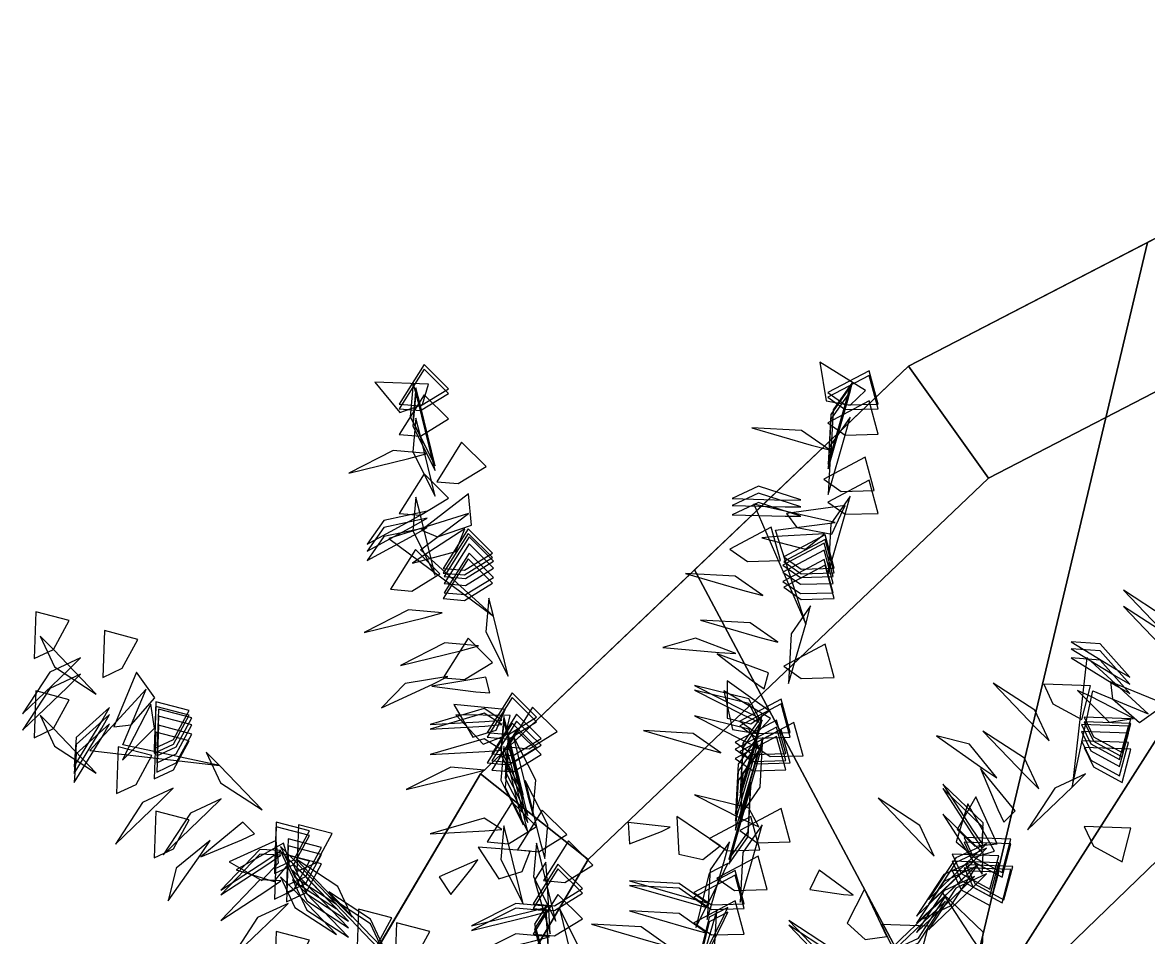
# Model space of a CAD drawing. Header units: millimetres. Extents: x 116.8 to 135.8, y -35.1 to -13.1.
# Drawn here: x 118.747 to 121.226, y -15.154 to -13.14 of the extents above; entities that cross this region are included whole.
import ezdxf

# ---------------------------------------------------------------- set-up
doc = ezdxf.new("R2010")
doc.units = ezdxf.units.MM
for name, color, linetype in [('FOGLIE', 62, 'CONTINUOUS'), ('PARETE_INTERNA', 7, 'CONTINUOUS'), ('PRATO', 83, 'CONTINUOUS'), ('RIVESTIMENTO', 33, 'CONTINUOUS')]:
    doc.layers.add(name, color=color, linetype=linetype)

msp = doc.modelspace()

# ---------------------------------------------------------------- linework, layer by layer
at = {"layer": 'FOGLIE'}
for points in [[(119.623837, -13.983722, 3.189234), (119.685483, -13.945906, 3.155979), (119.631453, -13.892421, 3.049866), (119.576828, -13.979766, 3.16339)], [(119.623837, -13.993963, 2.835995), (119.685483, -13.956147, 2.802741), (119.631453, -13.902662, 2.696627), (119.576828, -13.990007, 2.810151)], [(120.56946, -13.982067, 3.615469), (120.603168, -13.949797, 3.550982), (120.50292, -13.887338, 3.495401), (120.516991, -13.972324, 3.622209)], [(120.558831, -13.981475, 3.189234), (120.631126, -13.979548, 3.155979), (120.611077, -13.906214, 3.049866), (120.520098, -13.954545, 3.16339)], [(119.628217, -13.980291, 3.615469), (119.641275, -13.935491, 3.550982), (119.523228, -13.931524, 3.495401), (119.577906, -13.998089, 3.622209)], [(120.558831, -13.991716, 2.835995), (120.631126, -13.98979, 2.802741), (120.611077, -13.916455, 2.696627), (120.520098, -13.964786, 2.810151)], [(120.564366, -13.971058, 3.600412), (120.575043, -13.931214, 3.600412), (120.532279, -13.992228, 3.535223), (120.526325, -14.101584, 3.592842)], [(119.618302, -13.973305, 3.600412), (119.607625, -13.93346, 3.600412), (119.601099, -14.007682, 3.535223), (119.65062, -14.105364, 3.592842)], [(119.623837, -13.983722, 3.189234), (119.613161, -13.943877, 3.189234), (119.606634, -14.018099, 3.124045), (119.656155, -14.115781, 3.181664)], [(119.623837, -13.993963, 2.835995), (119.613161, -13.954119, 2.835995), (119.606634, -14.02834, 2.770807), (119.656155, -14.126022, 2.828425)], [(120.558831, -13.981475, 3.189234), (120.569507, -13.941631, 3.189234), (120.526744, -14.002646, 3.124045), (120.52079, -14.112001, 3.181664)], [(120.558831, -13.991716, 2.835995), (120.569507, -13.951872, 2.835995), (120.526744, -14.012887, 2.770807), (120.52079, -14.122242, 2.828425)], [(119.623837, -14.05029, 2.170472), (119.685483, -14.012473, 2.137218), (119.631453, -13.958989, 2.031104), (119.576828, -14.046334, 2.144629)], [(120.558831, -14.048043, 2.170472), (120.631126, -14.046116, 2.137218), (120.611077, -13.972782, 2.031104), (120.520098, -14.021113, 2.144629)], [(119.623837, -14.05029, 2.170472), (119.613161, -14.010445, 2.170472), (119.606634, -14.084667, 2.105284), (119.656155, -14.182349, 2.162903)], [(120.483895, -14.069853, 3.669904), (120.52374, -14.080529, 3.669904), (120.462725, -14.037766, 3.604716), (120.353369, -14.031811, 3.662335)], [(120.558831, -14.048043, 2.170472), (120.569507, -14.008199, 2.170472), (120.526744, -14.069213, 2.105284), (120.52079, -14.178569, 2.162903)], [(119.598009, -14.099099, 3.669904), (119.637853, -14.088423, 3.669904), (119.563631, -14.081896, 3.604716), (119.465949, -14.131417, 3.662335)], [(119.70635, -14.154523, 1.638587), (119.767995, -14.116707, 1.605332), (119.713965, -14.063222, 1.499219), (119.659341, -14.150567, 1.612743)], [(120.550009, -14.172022, 1.638587), (120.622304, -14.170095, 1.605332), (120.602255, -14.096761, 1.499219), (120.511276, -14.145091, 1.612743)], [(119.623837, -14.22439, 2.646577), (119.685483, -14.186574, 2.613323), (119.631453, -14.133089, 2.507209), (119.576828, -14.220434, 2.620733)], [(120.558831, -14.222143, 2.646577), (120.631126, -14.220216, 2.613323), (120.611077, -14.146882, 2.507209), (120.520098, -14.195213, 2.620733)], [(119.660827, -14.271989, 1.802949), (119.735728, -14.24644, 1.794393), (119.729185, -14.177373, 1.683817), (119.626084, -14.25685, 1.764776)], [(120.426751, -14.190822, 3.439602), (120.460963, -14.190652, 3.416558), (120.367621, -14.160354, 3.40351), (120.309919, -14.187831, 3.509479)], [(120.426751, -14.206184, 3.808199), (120.460963, -14.206013, 3.785155), (120.367621, -14.175715, 3.772107), (120.309919, -14.203193, 3.878076)], [(119.623837, -14.22439, 2.646577), (119.613161, -14.184545, 2.646577), (119.606634, -14.258767, 2.581389), (119.656155, -14.356449, 2.639008)], [(120.426751, -14.226666, 3.291139), (120.460963, -14.226496, 3.268095), (120.367621, -14.196198, 3.255047), (120.309919, -14.223676, 3.361017)], [(120.471821, -14.463823, 1.681351), (120.405187, -14.257337, 1.832384), (120.536569, -14.240378, 1.750938), (120.357382, -14.200275, 1.763289)], [(120.451853, -14.250989, 1.802949), (120.529493, -14.266313, 1.794393), (120.55836, -14.203228, 1.683817), (120.429334, -14.220507, 1.764776)], [(120.558831, -14.222143, 2.646577), (120.569507, -14.182299, 2.646577), (120.526744, -14.243313, 2.581389), (120.52079, -14.352669, 2.639008)], [(119.609005, -14.232433, 3.439602), (119.638549, -14.21518, 3.416558), (119.542563, -14.235612, 3.40351), (119.50633, -14.288259, 3.509479)], [(119.609005, -14.247795, 3.808199), (119.638549, -14.230541, 3.785155), (119.542563, -14.250974, 3.772107), (119.50633, -14.303621, 3.878076)], [(119.784538, -14.446325, 1.681351), (119.623588, -14.300819, 1.832384), (119.728888, -14.220441, 1.750938), (119.553656, -14.275304, 1.763289)], [(119.609005, -14.268278, 3.291139), (119.638549, -14.251024, 3.268095), (119.542563, -14.271456, 3.255047), (119.50633, -14.324104, 3.361017)], [(119.631372, -14.312098, 2.249863), (119.605946, -14.329915, 2.277021), (119.701574, -14.304296, 2.277032), (119.721249, -14.253922, 2.165724)], [(119.720707, -14.345246, 3.052922), (119.782353, -14.30743, 3.019667), (119.728323, -14.253945, 2.913553), (119.673698, -14.34129, 3.027078)], [(120.343537, -14.32604, 1.965447), (120.415832, -14.324114, 1.932193), (120.395783, -14.250779, 1.826079), (120.304804, -14.29911, 1.939604)], [(119.720707, -14.355487, 2.699683), (119.782353, -14.317671, 2.666429), (119.728323, -14.264186, 2.560315), (119.673698, -14.351531, 2.673839)], [(119.722783, -14.363234, 3.520228), (119.784429, -14.325418, 3.486974), (119.730399, -14.271933, 3.38086), (119.675774, -14.359278, 3.494385)], [(120.406289, -14.270997, 2.249863), (120.375361, -14.273714, 2.277021), (120.470986, -14.299341, 2.277032), (120.513213, -14.265554, 2.165724)], [(120.461961, -14.342999, 3.052922), (120.534256, -14.341072, 3.019667), (120.514207, -14.267738, 2.913553), (120.423228, -14.316069, 3.027078)], [(120.461961, -14.35324, 2.699683), (120.534256, -14.351314, 2.666429), (120.514207, -14.277979, 2.560315), (120.423228, -14.32631, 2.673839)], [(119.604549, -14.391143, 1.965447), (119.666195, -14.353327, 1.932193), (119.612165, -14.299842, 1.826079), (119.55754, -14.387187, 1.939604)], [(119.722783, -14.378596, 3.888825), (119.784429, -14.34078, 3.855571), (119.730399, -14.287295, 3.749457), (119.675774, -14.37464, 3.862982)], [(120.459885, -14.360987, 3.520228), (120.53218, -14.359061, 3.486974), (120.512131, -14.285726, 3.38086), (120.421152, -14.334057, 3.494385)], [(120.459885, -14.376349, 3.888825), (120.53218, -14.374422, 3.855571), (120.512131, -14.301088, 3.749457), (120.421152, -14.349419, 3.862982)], [(119.720707, -14.411814, 2.03416), (119.782353, -14.373997, 2.000906), (119.728323, -14.320513, 1.894792), (119.673698, -14.407858, 2.008317)], [(119.722783, -14.399078, 3.371765), (119.784429, -14.361262, 3.338511), (119.730399, -14.307777, 3.232397), (119.675774, -14.395122, 3.345922)], [(120.459885, -14.396832, 3.371765), (120.53218, -14.394905, 3.338511), (120.512131, -14.32157, 3.232397), (120.421152, -14.369901, 3.345922)], [(120.337596, -14.390455, 2.183835), (120.37744, -14.401131, 2.183835), (120.316426, -14.358368, 2.118647), (120.20707, -14.352413, 2.176266)], [(120.461961, -14.409567, 2.03416), (120.534256, -14.40764, 2.000906), (120.514207, -14.334306, 1.894792), (120.423228, -14.382637, 2.008317)], [(121.265718, -14.487468, 3.669904), (121.294887, -14.516636, 3.669904), (121.263428, -14.449095, 3.604716), (121.1717, -14.38926, 3.662335)], [(119.784538, -14.446325, 1.681351), (119.773861, -14.40648, 1.681351), (119.767334, -14.480702, 1.616163), (119.816856, -14.578384, 1.673782)], [(120.471821, -14.463823, 1.681351), (120.482497, -14.423979, 1.681351), (120.439734, -14.484994, 1.616163), (120.433779, -14.594349, 1.673782)], [(121.265718, -14.523312, 3.521442), (121.294887, -14.55248, 3.521442), (121.263428, -14.484939, 3.456253), (121.1717, -14.425104, 3.513872)], [(118.815232, -14.519732, 2.170472), (118.849711, -14.456159, 2.137218), (118.776177, -14.436855, 2.031104), (118.772543, -14.539811, 2.144629)], [(119.631611, -14.449898, 2.183835), (119.671455, -14.439222, 2.183835), (119.597234, -14.432695, 2.118647), (119.499552, -14.482216, 2.176266)], [(118.96697, -14.561198, 1.638587), (119.001449, -14.497626, 1.605332), (118.927915, -14.478322, 1.499219), (118.924281, -14.581277, 1.612743)], [(120.370419, -14.493352, 3.210185), (120.410263, -14.504028, 3.210185), (120.349249, -14.461265, 3.144997), (120.239893, -14.455311, 3.202616)], [(118.815232, -14.519732, 2.170472), (118.786064, -14.490564, 2.170472), (118.817522, -14.558105, 2.105284), (118.90925, -14.61794, 2.162903)], [(119.720707, -14.585914, 2.510265), (119.782353, -14.548098, 2.477011), (119.728323, -14.494613, 2.370897), (119.673698, -14.581958, 2.484421)], [(120.281368, -14.526667, 2.150912), (120.31809, -14.528949, 2.13226), (120.228712, -14.494734, 2.106925), (120.157224, -14.515625, 2.205754)], [(121.155745, -14.563658, 3.439602), (121.185459, -14.580617, 3.416558), (121.119772, -14.507707, 3.40351), (121.056061, -14.502652, 3.509479)], [(119.711485, -14.522598, 3.210185), (119.75133, -14.511922, 3.210185), (119.677108, -14.505395, 3.144997), (119.579426, -14.554916, 3.202616)], [(120.461961, -14.583667, 2.510265), (120.534256, -14.58174, 2.477011), (120.514207, -14.508406, 2.370897), (120.423228, -14.556737, 2.484421)], [(121.155745, -14.57902, 3.808199), (121.185459, -14.595979, 3.785155), (121.119772, -14.523069, 3.772107), (121.056061, -14.518014, 3.878076)], [(118.845432, -14.56737, 3.669904), (118.8746, -14.538202, 3.669904), (118.807059, -14.56966, 3.604716), (118.747224, -14.661388, 3.662335)], [(120.354745, -14.58846, 3.025544), (120.380171, -14.606278, 3.052702), (120.389499, -14.571422, 2.960512), (120.277055, -14.529212, 2.930699)], [(121.155745, -14.599502, 3.291139), (121.185459, -14.616461, 3.268095), (121.119772, -14.543551, 3.255047), (121.056061, -14.538496, 3.361017)], [(121.058276, -14.822619, 1.681351), (121.103813, -14.61048, 1.832384), (121.226072, -14.661483, 1.750938), (121.090944, -14.53716, 1.763289)], [(118.845432, -14.603214, 3.521442), (118.8746, -14.574046, 3.521442), (118.807059, -14.605505, 3.456253), (118.747224, -14.697232, 3.513872)], [(118.986279, -14.685688, 1.802949), (119.038371, -14.626111, 1.794393), (118.998171, -14.569569, 1.683817), (118.948621, -14.689949, 1.764776)], [(119.651023, -14.595975, 2.150912), (119.683965, -14.579591, 2.13226), (119.589454, -14.594649, 2.106925), (119.537989, -14.648485, 2.205754)], [(119.745465, -14.612802, 3.025544), (119.776394, -14.615519, 3.052702), (119.767044, -14.580669, 2.960512), (119.64856, -14.600336, 2.930699)], [(120.334256, -14.65356, 3.14854), (120.368155, -14.669603, 3.165716), (120.346766, -14.628434, 3.078259), (120.226748, -14.599077, 3.085174)], [(120.351225, -14.68368, 2.025198), (120.391262, -14.654504, 1.962893), (120.29871, -14.588564, 1.898658), (120.298942, -14.671287, 2.027722)], [(120.978718, -14.691968, 2.183835), (121.007886, -14.721136, 2.183835), (120.976428, -14.653595, 2.118647), (120.8847, -14.59376, 2.176266)], [(121.016071, -14.639154, 1.965447), (121.079643, -14.673633, 1.932193), (121.098947, -14.600099, 1.826079), (120.995992, -14.596465, 1.939604)], [(121.1474, -14.628315, 1.802949), (121.206977, -14.680407, 1.794393), (121.263519, -14.640207, 1.683817), (121.143139, -14.590657, 1.764776)], [(118.815232, -14.693832, 2.646577), (118.849711, -14.63026, 2.613323), (118.776177, -14.610956, 2.507209), (118.772543, -14.713911, 2.620733)], [(119.180583, -14.774812, 1.681351), (118.968444, -14.729275, 1.832384), (119.019447, -14.607016, 1.750938), (118.895124, -14.742145, 1.763289)], [(119.817577, -14.70677, 2.91661), (119.879223, -14.668954, 2.883355), (119.825193, -14.615469, 2.777241), (119.770568, -14.702814, 2.890766)], [(119.817577, -14.717011, 2.563371), (119.879223, -14.679195, 2.530116), (119.825193, -14.62571, 2.424003), (119.770568, -14.713055, 2.537527)], [(120.334256, -14.663801, 2.795301), (120.368155, -14.679844, 2.812477), (120.346766, -14.638675, 2.72502), (120.226748, -14.609319, 2.731935)], [(120.363224, -14.704895, 2.301023), (120.39432, -14.671466, 2.235818), (120.291235, -14.610549, 2.183832), (120.310806, -14.696236, 2.309433)], [(121.097938, -14.622861, 2.249863), (121.069794, -14.60975, 2.277021), (121.139794, -14.679756, 2.277032), (121.193257, -14.671609, 2.165724)], [(118.921622, -14.677343, 3.439602), (118.938581, -14.647629, 3.416558), (118.865671, -14.713317, 3.40351), (118.860616, -14.777027, 3.509479)], [(118.980825, -14.735151, 2.249863), (118.967714, -14.763295, 2.277021), (119.03772, -14.693294, 2.277032), (119.029573, -14.639831, 2.165724)], [(119.079886, -14.717818, 3.052922), (119.114364, -14.654246, 3.019667), (119.040831, -14.634942, 2.913553), (119.037197, -14.737897, 3.027078)], [(119.079886, -14.728059, 2.699683), (119.114364, -14.664487, 2.666429), (119.040831, -14.645183, 2.560315), (119.037197, -14.748138, 2.673839)], [(119.085557, -14.733731, 3.520228), (119.120036, -14.670158, 3.486974), (119.046502, -14.650854, 3.38086), (119.042868, -14.753809, 3.494385)], [(119.765391, -14.678052, 3.14854), (119.802771, -14.674996, 3.165716), (119.763663, -14.650037, 3.078259), (119.645046, -14.684622, 3.085174)], [(119.790026, -14.697024, 2.025198), (119.810111, -14.651738, 1.962893), (119.69699, -14.640909, 1.898658), (119.738552, -14.712433, 2.027722)], [(119.862725, -14.738126, 1.724116), (119.924371, -14.70031, 1.690862), (119.870341, -14.646825, 1.584748), (119.815716, -14.73417, 1.698272)], [(120.365091, -14.704523, 2.91661), (120.437386, -14.702596, 2.883355), (120.417337, -14.629262, 2.777241), (120.326358, -14.677593, 2.890766)], [(120.365091, -14.714764, 2.563371), (120.437386, -14.712838, 2.530116), (120.417337, -14.639503, 2.424003), (120.326358, -14.687834, 2.537527)], [(118.815232, -14.693832, 2.646577), (118.786064, -14.664664, 2.646577), (118.817522, -14.732206, 2.581389), (118.90925, -14.79204, 2.639008)], [(118.921622, -14.692705, 3.808199), (118.938581, -14.662991, 3.785155), (118.865671, -14.728679, 3.772107), (118.860616, -14.792389, 3.878076)], [(119.085557, -14.749092, 3.888825), (119.120036, -14.68552, 3.855571), (119.046502, -14.666216, 3.749457), (119.042868, -14.769171, 3.862982)], [(119.765391, -14.688293, 2.795301), (119.802771, -14.685237, 2.812477), (119.763663, -14.660278, 2.72502), (119.645046, -14.694864, 2.731935)], [(119.811026, -14.709397, 2.301023), (119.821242, -14.664899, 2.235818), (119.701509, -14.663686, 2.183832), (119.761301, -14.728107, 2.309433)], [(119.827264, -14.753163, 3.440045), (119.88891, -14.715347, 3.40679), (119.83488, -14.661862, 3.300676), (119.780255, -14.749207, 3.414201)], [(119.817577, -14.70677, 2.91661), (119.806901, -14.666925, 2.91661), (119.800374, -14.741147, 2.851421), (119.849895, -14.838829, 2.90904)], [(120.334256, -14.720128, 2.129779), (120.368155, -14.736171, 2.146954), (120.346766, -14.695002, 2.059498), (120.226748, -14.665645, 2.066413)], [(120.355404, -14.750917, 3.440045), (120.427699, -14.74899, 3.40679), (120.40765, -14.675656, 3.300676), (120.316671, -14.723986, 3.414201)], [(120.365091, -14.704523, 2.91661), (120.375767, -14.664679, 2.91661), (120.333004, -14.725693, 2.851421), (120.327049, -14.835049, 2.90904)], [(120.365091, -14.714764, 2.563371), (120.375767, -14.67492, 2.563371), (120.333004, -14.735935, 2.498182), (120.327049, -14.84529, 2.555801)], [(121.105029, -14.711681, 3.052922), (121.168601, -14.746159, 3.019667), (121.187906, -14.672625, 2.913553), (121.08495, -14.668992, 3.027078)], [(118.921622, -14.713187, 3.291139), (118.938581, -14.683473, 3.268095), (118.865671, -14.749161, 3.255047), (118.860616, -14.812871, 3.361017)], [(119.079886, -14.784386, 2.03416), (119.114365, -14.720813, 2.000906), (119.040831, -14.701509, 1.894792), (119.037197, -14.804465, 2.008317)], [(119.085557, -14.769575, 3.371765), (119.120036, -14.706002, 3.338511), (119.046502, -14.686698, 3.232397), (119.042868, -14.789653, 3.345922)], [(119.817577, -14.773337, 1.897848), (119.879223, -14.735521, 1.864594), (119.825193, -14.682037, 1.75848), (119.770568, -14.769382, 1.872005)], [(119.827264, -14.768525, 3.808642), (119.88891, -14.730709, 3.775387), (119.83488, -14.677224, 3.669274), (119.780255, -14.764569, 3.782798)], [(119.827264, -14.789007, 3.291582), (119.88891, -14.751191, 3.258328), (119.83488, -14.697707, 3.152214), (119.780255, -14.785052, 3.265738)], [(119.817577, -14.717011, 2.563371), (119.806901, -14.677166, 2.563371), (119.800374, -14.751388, 2.498182), (119.849895, -14.84907, 2.555801)], [(120.244877, -14.736485, 1.961994), (120.284722, -14.747161, 1.961994), (120.223707, -14.704398, 1.896805), (120.114351, -14.698443, 1.954424)], [(120.355404, -14.766279, 3.808642), (120.427699, -14.764352, 3.775387), (120.40765, -14.691017, 3.669274), (120.316671, -14.739348, 3.782798)], [(120.365091, -14.771091, 1.897848), (120.437386, -14.769164, 1.864594), (120.417337, -14.69583, 1.75848), (120.326358, -14.74416, 1.872005)], [(120.393633, -14.755625, 1.724116), (120.465928, -14.753698, 1.690862), (120.445879, -14.680364, 1.584748), (120.3549, -14.728694, 1.698272)], [(120.955695, -14.797491, 3.210185), (120.984863, -14.826659, 3.210185), (120.953405, -14.759118, 3.144997), (120.861677, -14.699283, 3.202616)], [(121.099358, -14.727593, 3.520228), (121.16293, -14.762072, 3.486974), (121.182234, -14.688538, 3.38086), (121.079279, -14.684904, 3.494385)], [(121.099358, -14.742955, 3.888825), (121.16293, -14.777433, 3.855571), (121.182234, -14.7039, 3.749457), (121.079279, -14.700266, 3.862982)], [(121.105029, -14.721922, 2.699683), (121.168602, -14.756401, 2.666429), (121.187906, -14.682867, 2.560315), (121.08495, -14.679233, 2.673839)], [(119.765391, -14.74462, 2.129779), (119.802771, -14.741563, 2.146954), (119.763663, -14.716605, 2.059498), (119.645046, -14.75119, 2.066413)], [(119.827264, -14.753163, 3.440045), (119.816588, -14.713319, 3.440045), (119.810061, -14.787541, 3.374856), (119.859582, -14.885223, 3.432475)], [(119.860064, -14.842036, 4.610725), (119.87074, -14.881881, 4.610725), (119.877267, -14.807659, 4.545537), (119.827746, -14.709977, 4.603155)], [(120.355404, -14.786761, 3.291582), (120.427699, -14.784834, 3.258328), (120.40765, -14.7115, 3.152214), (120.316671, -14.759831, 3.265738)], [(120.355404, -14.750917, 3.440045), (120.36608, -14.711072, 3.440045), (120.323317, -14.772087, 3.374856), (120.317362, -14.881443, 3.432475)], [(120.355404, -14.766279, 3.808642), (120.36608, -14.726434, 3.808642), (120.323317, -14.787449, 3.743453), (120.317362, -14.896805, 3.801072)], [(120.339373, -14.844283, 4.610725), (120.328696, -14.884127, 4.610725), (120.37146, -14.823113, 4.545537), (120.377414, -14.713757, 4.603155)], [(120.861918, -14.781817, 2.150912), (120.892579, -14.802154, 2.13226), (120.832282, -14.727834, 2.106925), (120.759926, -14.710182, 2.205754)], [(121.099358, -14.763437, 3.371765), (121.16293, -14.797916, 3.338511), (121.182234, -14.724382, 3.232397), (121.079279, -14.720748, 3.345922)], [(118.997118, -14.817018, 1.965447), (119.031597, -14.753445, 1.932193), (118.958063, -14.734141, 1.826079), (118.954429, -14.837096, 1.939604)], [(119.180583, -14.774812, 1.681351), (119.151415, -14.745644, 1.681351), (119.182874, -14.813185, 1.616163), (119.274601, -14.87302, 1.673782)], [(119.817577, -14.773337, 1.897848), (119.806901, -14.733493, 1.897848), (119.800374, -14.807715, 1.83266), (119.849895, -14.905397, 1.890279)], [(119.827264, -14.768525, 3.808642), (119.816588, -14.728681, 3.808642), (119.810061, -14.802903, 3.743453), (119.859582, -14.900585, 3.801072)], [(119.827264, -14.789007, 3.291582), (119.816588, -14.749163, 3.291582), (119.810061, -14.823385, 3.226394), (119.859582, -14.921067, 3.284012)], [(120.355404, -14.786761, 3.291582), (120.36608, -14.746917, 3.291582), (120.323317, -14.807931, 3.226394), (120.317362, -14.917287, 3.284012)], [(120.365091, -14.771091, 1.897848), (120.375767, -14.731246, 1.897848), (120.333004, -14.792261, 1.83266), (120.327049, -14.901617, 1.890279)], [(121.105029, -14.778248, 2.03416), (121.168601, -14.812727, 2.000906), (121.187906, -14.739193, 1.894792), (121.08495, -14.735559, 2.008317)], [(119.724329, -14.795928, 1.961994), (119.764174, -14.785252, 1.961994), (119.689952, -14.778725, 1.896805), (119.59227, -14.828246, 1.954424)], [(120.894567, -14.87202, 3.025544), (120.907678, -14.900164, 3.052702), (120.933184, -14.874641, 2.960512), (120.856909, -14.781865, 2.930699)], [(121.058276, -14.822619, 1.681351), (121.087445, -14.793451, 1.681351), (121.019903, -14.82491, 1.616163), (120.960069, -14.916637, 1.673782)], [(119.049932, -14.85437, 2.183835), (119.0791, -14.825202, 2.183835), (119.011559, -14.85666, 2.118647), (118.951724, -14.948388, 2.176266)], [(119.886357, -14.940164, 4.314046), (119.897033, -14.980009, 4.314046), (119.90356, -14.905787, 4.248857), (119.854039, -14.808105, 4.306476)], [(120.313079, -14.942411, 4.314046), (120.302403, -14.982255, 4.314046), (120.345166, -14.921241, 4.248857), (120.351121, -14.811885, 4.306476)], [(120.313079, -14.952652, 4.457389), (120.302403, -14.992497, 4.457389), (120.345166, -14.931482, 4.392201), (120.351121, -14.822126, 4.44982)], [(120.839152, -14.916781, 3.14854), (120.860489, -14.947625, 3.165716), (120.86255, -14.901277, 3.078259), (120.773289, -14.815844, 3.085174)], [(119.155455, -14.877393, 3.210185), (119.184623, -14.848225, 3.210185), (119.117082, -14.879684, 3.144997), (119.057247, -14.971411, 3.202616)], [(120.334255, -14.894228, 2.605883), (120.368155, -14.910271, 2.623059), (120.346766, -14.869102, 2.535602), (120.226748, -14.839745, 2.542517)], [(120.725407, -14.94528, 1.961994), (120.754575, -14.974448, 1.961994), (120.723116, -14.906906, 1.896805), (120.631389, -14.847072, 1.954424)], [(120.839152, -14.927023, 2.795301), (120.860489, -14.957866, 2.812477), (120.86255, -14.911519, 2.72502), (120.773289, -14.826086, 2.731935)], [(120.843909, -14.952723, 2.025198), (120.89317, -14.947474, 1.962893), (120.845988, -14.844093, 1.898658), (120.804827, -14.915849, 2.027722)], [(119.817577, -14.947438, 2.373953), (119.879223, -14.909622, 2.340699), (119.825193, -14.856137, 2.234585), (119.770568, -14.943482, 2.348109)], [(119.884002, -14.964913, 1.951303), (119.945648, -14.927097, 1.918048), (119.891618, -14.873612, 1.811935), (119.836993, -14.960957, 1.925459)], [(120.365091, -14.945191, 2.373953), (120.437386, -14.943264, 2.340699), (120.417337, -14.86993, 2.234585), (120.326358, -14.918261, 2.348109)], [(120.843693, -14.977096, 2.301023), (120.887338, -14.963693, 2.235818), (120.828521, -14.859395, 2.183832), (120.802627, -14.943387, 2.309433)], [(119.079886, -14.958486, 2.510265), (119.114364, -14.894914, 2.477011), (119.040831, -14.875609, 2.370897), (119.037197, -14.978565, 2.484421)], [(119.229984, -14.938522, 3.025544), (119.258128, -14.925411, 3.052702), (119.232605, -14.899904, 2.960512), (119.139829, -14.976179, 2.930699)], [(119.34454, -14.982472, 2.91661), (119.379018, -14.9189, 2.883355), (119.305484, -14.899595, 2.777241), (119.301851, -15.002551, 2.890766)], [(119.765391, -14.91872, 2.605883), (119.802771, -14.915664, 2.623059), (119.763663, -14.890705, 2.535602), (119.645046, -14.92529, 2.542517)], [(120.244847, -14.982217, 4.709379), (120.283099, -14.952126, 4.646392), (120.188253, -14.887129, 4.584589), (120.192465, -14.970576, 4.713118)], [(120.298666, -14.962667, 1.951303), (120.370961, -14.96074, 1.918048), (120.350912, -14.887405, 1.811935), (120.259933, -14.935736, 1.925459)], [(120.839152, -14.983349, 2.129779), (120.860489, -15.014193, 2.146954), (120.86255, -14.967845, 2.059498), (120.773289, -14.882412, 2.066413)], [(119.34454, -14.992713, 2.563371), (119.379018, -14.929141, 2.530116), (119.305484, -14.909837, 2.424003), (119.301851, -15.012792, 2.537527)], [(119.394197, -14.988425, 1.724116), (119.428676, -14.924853, 1.690862), (119.355142, -14.905549, 1.584748), (119.351508, -15.008504, 1.698272)], [(119.817577, -14.947438, 2.373953), (119.806901, -14.907593, 2.373953), (119.800374, -14.981815, 2.308765), (119.849895, -15.079497, 2.366383)], [(120.154057, -14.920372, 1.745009), (120.173203, -14.911174, 1.709648), (120.081044, -14.900478, 1.744193), (120.084039, -14.947626, 1.85857)], [(120.365091, -14.945191, 2.373953), (120.375767, -14.905347, 2.373953), (120.333004, -14.966361, 2.308765), (120.327049, -15.075717, 2.366383)], [(121.105029, -14.952349, 2.510265), (121.168601, -14.986827, 2.477011), (121.187906, -14.913293, 2.370897), (121.08495, -14.90966, 2.484421)], [(119.139781, -14.971171, 2.150912), (119.160118, -14.94051, 2.13226), (119.085798, -15.000806, 2.106925), (119.068146, -15.073162, 2.205754)], [(119.310687, -14.98918, 2.025198), (119.305438, -14.939919, 1.962893), (119.202057, -14.987101, 1.898658), (119.273813, -15.028261, 2.027722)], [(119.33506, -14.989395, 2.301023), (119.321657, -14.945751, 2.235818), (119.217359, -15.004567, 2.183832), (119.301351, -15.030461, 2.309433)], [(119.371005, -15.019179, 3.440045), (119.405484, -14.955606, 3.40679), (119.33195, -14.936302, 3.300676), (119.328316, -15.039257, 3.414201)], [(119.889538, -14.985572, 4.690909), (119.878861, -14.945727, 4.690909), (119.872335, -15.019949, 4.62572), (119.921856, -15.117631, 4.683339)], [(119.941605, -15.03251, 1.708079), (120.003251, -14.994694, 1.674825), (119.949221, -14.941209, 1.568711), (119.894596, -15.028554, 1.682236)], [(120.29313, -14.983325, 4.690909), (120.303807, -14.943481, 4.690909), (120.261043, -15.004495, 4.62572), (120.255089, -15.113851, 4.683339)], [(120.840375, -14.976335, 2.91661), (120.869543, -14.947166, 2.91661), (120.802002, -14.978625, 2.851421), (120.742167, -15.070353, 2.90904)], [(120.840375, -14.976335, 2.91661), (120.903948, -15.010813, 2.883355), (120.923252, -14.937279, 2.777241), (120.820296, -14.933646, 2.890766)], [(120.840375, -14.986576, 2.563371), (120.903948, -15.021054, 2.530116), (120.923252, -14.947521, 2.424003), (120.820296, -14.943887, 2.537527)], [(119.284987, -14.983695, 3.14854), (119.31583, -14.962358, 3.165716), (119.269482, -14.960297, 3.078259), (119.184049, -15.049558, 3.085174)], [(119.284987, -14.993936, 2.795301), (119.31583, -14.972599, 2.812477), (119.269482, -14.970538, 2.72502), (119.184049, -15.059799, 2.731935)], [(119.34454, -15.04904, 1.897848), (119.379018, -14.985467, 1.864594), (119.305484, -14.966163, 1.75848), (119.301851, -15.069118, 1.872005)], [(119.34454, -14.982472, 2.91661), (119.315371, -14.953304, 2.91661), (119.34683, -15.020845, 2.851421), (119.438558, -15.08068, 2.90904)], [(119.34454, -14.992713, 2.563371), (119.315371, -14.963545, 2.563371), (119.34683, -15.031087, 2.498182), (119.438558, -15.090921, 2.555801)], [(119.371005, -15.034541, 3.808642), (119.405484, -14.970968, 3.775387), (119.33195, -14.951664, 3.669274), (119.328316, -15.054619, 3.782798)], [(119.371005, -15.055023, 3.291582), (119.405484, -14.99145, 3.258328), (119.33195, -14.972146, 3.152214), (119.328316, -15.075102, 3.265738)], [(119.84717, -15.008754, 4.709379), (119.865251, -14.963568, 4.646392), (119.750613, -14.954702, 4.584589), (119.795985, -15.024863, 4.713118)], [(120.840375, -14.986576, 2.563371), (120.869543, -14.957408, 2.563371), (120.802002, -14.988866, 2.498182), (120.742167, -15.080594, 2.555801)], [(120.81391, -15.013041, 3.440045), (120.877482, -15.04752, 3.40679), (120.896786, -14.973986, 3.300676), (120.793831, -14.970352, 3.414201)], [(119.371005, -15.019179, 3.440045), (119.341837, -14.990011, 3.440045), (119.373295, -15.057552, 3.374856), (119.465023, -15.117387, 3.432475)], [(119.443847, -15.079745, 4.610725), (119.473015, -15.108914, 4.610725), (119.441556, -15.041372, 4.545537), (119.349829, -14.981537, 4.603155)], [(119.73762, -15.00059, 1.745009), (119.749603, -14.983051, 1.709648), (119.664443, -15.019867, 1.744193), (119.69061, -15.059201, 1.85857)], [(119.918599, -15.083788, 3.226653), (119.980245, -15.045972, 3.193399), (119.926214, -14.992487, 3.087285), (119.87159, -15.079832, 3.200809)], [(119.902461, -15.025621, 4.034133), (119.899405, -14.988241, 4.016958), (119.874446, -15.027349, 4.104414), (119.909032, -15.145966, 4.097499)], [(120.284298, -15.02447, 4.034133), (120.300341, -14.990571, 4.016958), (120.259172, -15.01196, 4.104414), (120.229815, -15.131978, 4.097499)], [(120.314753, -15.050009, 1.708079), (120.387048, -15.048082, 1.674825), (120.366999, -14.974747, 1.568711), (120.27602, -15.023078, 1.682236)], [(120.81391, -15.013041, 3.440045), (120.843078, -14.983873, 3.440045), (120.775536, -15.015332, 3.374856), (120.715702, -15.107059, 3.432475)], [(120.81391, -15.028403, 3.808642), (120.843078, -14.999235, 3.808642), (120.775536, -15.030693, 3.743453), (120.715702, -15.122421, 3.801072)], [(120.753343, -15.085883, 4.610725), (120.724175, -15.115051, 4.610725), (120.791716, -15.083593, 4.545537), (120.851551, -14.991865, 4.603155)], [(120.81391, -15.028403, 3.808642), (120.877482, -15.062882, 3.775387), (120.896786, -14.989348, 3.669274), (120.793831, -14.985714, 3.782798)], [(120.844663, -15.036233, 1.724116), (120.908236, -15.070712, 1.690862), (120.92754, -14.997178, 1.584748), (120.824584, -14.993544, 1.698272)], [(119.34454, -15.04904, 1.897848), (119.315371, -15.019872, 1.897848), (119.34683, -15.087413, 1.83266), (119.438558, -15.147248, 1.890279)], [(119.371005, -15.034541, 3.808642), (119.341837, -15.005372, 3.808642), (119.373295, -15.072914, 3.743453), (119.465023, -15.132748, 3.801072)], [(119.918599, -15.094029, 2.873414), (119.980245, -15.056213, 2.84016), (119.926214, -15.002728, 2.734046), (119.87159, -15.090073, 2.84757)], [(120.264069, -15.081541, 3.226653), (120.336364, -15.079614, 3.193399), (120.316315, -15.00628, 3.087285), (120.225336, -15.054611, 3.200809)], [(120.264069, -15.091782, 2.873414), (120.336364, -15.089855, 2.84016), (120.316315, -15.016521, 2.734046), (120.225336, -15.064852, 2.84757)], [(120.55481, -15.059121, 1.745009), (120.57599, -15.060728, 1.709648), (120.501527, -15.005385, 1.744193), (120.480546, -15.047714, 1.85857)], [(120.81391, -15.048885, 3.291582), (120.843078, -15.019717, 3.291582), (120.775536, -15.051176, 3.226394), (120.715702, -15.142903, 3.284012)], [(120.840375, -15.042902, 1.897848), (120.869543, -15.013734, 1.897848), (120.802002, -15.045193, 1.83266), (120.742167, -15.13692, 1.890279)], [(120.81391, -15.048885, 3.291582), (120.877482, -15.083364, 3.258328), (120.896786, -15.00983, 3.152214), (120.793831, -15.006196, 3.265738)], [(120.840375, -15.042902, 1.897848), (120.903948, -15.077381, 1.864594), (120.923252, -15.003847, 1.75848), (120.820296, -15.000213, 1.872005)], [(119.284986, -15.050262, 2.129779), (119.31583, -15.028926, 2.146954), (119.269482, -15.026865, 2.059498), (119.184049, -15.116125, 2.066413)], [(119.371005, -15.055023, 3.291582), (119.341837, -15.025855, 3.291582), (119.373295, -15.093396, 3.226394), (119.465023, -15.153231, 3.284012)], [(120.214043, -15.066714, 3.044903), (120.253887, -15.07739, 3.044903), (120.192873, -15.034627, 2.979715), (120.083517, -15.028672, 3.037334)], [(120.214043, -15.076955, 2.691664), (120.253887, -15.087631, 2.691664), (120.192873, -15.044868, 2.626476), (120.083517, -15.038914, 2.684095)], [(120.602514, -15.158075, 4.709379), (120.650687, -15.151141, 4.646392), (120.601046, -15.047429, 4.584589), (120.562971, -15.121802, 4.713118)], [(119.515682, -15.15158, 4.314046), (119.54485, -15.180748, 4.314046), (119.513391, -15.113207, 4.248857), (119.421664, -15.053372, 4.306476)], [(119.515682, -15.161821, 4.457389), (119.54485, -15.190989, 4.457389), (119.513391, -15.123448, 4.392201), (119.421664, -15.063613, 4.44982)], [(119.918599, -15.150355, 2.207891), (119.980245, -15.112539, 2.174637), (119.926214, -15.059054, 2.068523), (119.87159, -15.146399, 2.182048)], [(120.264069, -15.148109, 2.207891), (120.336364, -15.146182, 2.174637), (120.316315, -15.072848, 2.068523), (120.225336, -15.121178, 2.182048)], [(120.681508, -15.157718, 4.314046), (120.65234, -15.186886, 4.314046), (120.719882, -15.155427, 4.248857), (120.779716, -15.0637, 4.306476)], [(120.839152, -15.157449, 2.605883), (120.860489, -15.188293, 2.623059), (120.86255, -15.141945, 2.535602), (120.773289, -15.056512, 2.542517)], [(119.303243, -15.107682, 1.961994), (119.332412, -15.078513, 1.961994), (119.26487, -15.109972, 1.896805), (119.205036, -15.2017, 1.954424)], [(119.526017, -15.17419, 1.951303), (119.560495, -15.110618, 1.918048), (119.486961, -15.091314, 1.811935), (119.483328, -15.194269, 1.925459)], [(119.867861, -15.09596, 3.044903), (119.907706, -15.085284, 3.044903), (119.833484, -15.078757, 2.979715), (119.735802, -15.128278, 3.037334)], [(119.867861, -15.106201, 2.691664), (119.907706, -15.095525, 2.691664), (119.833484, -15.088998, 2.626476), (119.735802, -15.138519, 2.684095)], [(119.902461, -15.122912, 4.366894), (119.899405, -15.085533, 4.349719), (119.874446, -15.12464, 4.437175), (119.909032, -15.243258, 4.43026)], [(119.902461, -15.133153, 4.510238), (119.899405, -15.095774, 4.493062), (119.874446, -15.134881, 4.580519), (119.909032, -15.253499, 4.573603)], [(119.961777, -15.221637, 3.83829), (119.972454, -15.261481, 3.83829), (119.97898, -15.187259, 3.773101), (119.929459, -15.089577, 3.83072)], [(120.214043, -15.133282, 2.026142), (120.253887, -15.143958, 2.026142), (120.192873, -15.101195, 1.960954), (120.083517, -15.09524, 2.018573)], [(120.237659, -15.223883, 3.83829), (120.226983, -15.263728, 3.83829), (120.269746, -15.202713, 3.773101), (120.2757, -15.093357, 3.83072)], [(120.284298, -15.121762, 4.366894), (120.300341, -15.087862, 4.349719), (120.259172, -15.109251, 4.437175), (120.229815, -15.229269, 4.43026)], [(120.284298, -15.132003, 4.510238), (120.300341, -15.098103, 4.493062), (120.259172, -15.119492, 4.580519), (120.229815, -15.23951, 4.573603)], [(120.681508, -15.167959, 4.457389), (120.65234, -15.197127, 4.457389), (120.719882, -15.165668, 4.392201), (120.779716, -15.073941, 4.44982)], [(119.609701, -15.203929, 1.708079), (119.644179, -15.140357, 1.674825), (119.570646, -15.121053, 1.568711), (119.567012, -15.224008, 1.682236)], [(120.528468, -15.214477, 3.044903), (120.557636, -15.243645, 3.044903), (120.526178, -15.176104, 2.979715), (120.43445, -15.116269, 3.037334)], [(119.34454, -15.22314, 2.373953), (119.379018, -15.159568, 2.340699), (119.305484, -15.140263, 2.234585), (119.301851, -15.243219, 2.348109)], [(119.867861, -15.162528, 2.026142), (119.907706, -15.151851, 2.026142), (119.833484, -15.145325, 1.960954), (119.735802, -15.194846, 2.018573)], [(120.130709, -15.162567, 1.772226), (120.170554, -15.173243, 1.772226), (120.109539, -15.13048, 1.707038), (120.000183, -15.124525, 1.764657)], [(120.528468, -15.224718, 2.691664), (120.557636, -15.253886, 2.691664), (120.526178, -15.186345, 2.626476), (120.43445, -15.12651, 2.684095)], [(120.658898, -15.168053, 1.951303), (120.722471, -15.202531, 1.918048), (120.741775, -15.128998, 1.811935), (120.638819, -15.125364, 1.925459)]]:
    msp.add_3dface(points, dxfattribs=at)
at = {"layer": 'PARETE_INTERNA'}
for points in [[(121.749793, -13.352041, 0.8), (120.698109, -13.895925, 0.8), (120.698109, -13.895925, 0.5), (121.749793, -13.352041, 0.5)], [(120.698109, -13.895925, 0.8), (120.873965, -14.142723, 0.8), (121.855961, -13.634879, 0.8), (121.749793, -13.352041, 0.8)], [(120.873965, -14.142723, 0.5), (121.855961, -13.634879, 0.5), (121.855961, -13.634879, 0.8), (120.873965, -14.142723, 0.8)], [(120.698109, -13.895925, 0.8), (119.755518, -14.793473, 0.8), (119.755518, -14.793473, 0.5), (120.698109, -13.895925, 0.5)], [(119.755518, -14.793473, 0.8), (119.992668, -14.981907, 0.8), (120.873965, -14.142723, 0.8), (120.698109, -13.895925, 0.8)], [(120.873965, -14.142723, 0.5), (120.698109, -13.895925, 0.5), (120.698109, -13.895925, 0.8), (120.873965, -14.142723, 0.8)], [(119.992668, -14.981907, 0.5), (120.873965, -14.142723, 0.5), (120.873965, -14.142723, 0.8), (119.992668, -14.981907, 0.8)], [(119.755518, -14.793473, 0.8), (119.183839, -15.762547, 0.8), (119.183839, -15.762547, 0.5), (119.755518, -14.793473, 0.5)], [(119.183839, -15.762547, 0.8), (119.460328, -15.884296, 0.8), (119.992668, -14.981907, 0.8), (119.755518, -14.793473, 0.8)], [(119.992668, -14.981907, 0.5), (119.755518, -14.793473, 0.5), (119.755518, -14.793473, 0.8), (119.992668, -14.981907, 0.8)], [(119.460328, -15.884296, 0.5), (119.992668, -14.981907, 0.5), (119.992668, -14.981907, 0.8), (119.460328, -15.884296, 0.8)]]:
    msp.add_3dface(points, dxfattribs=at)
at = {"layer": 'PRATO'}
for points in [[(122.613297, -13.1399), (123.153156, -13.1399), (120.797931, -15.417286), (122.181545, -13.245971)], [(123.153156, -13.1399), (123.693016, -13.1399), (123.693016, -15.6399), (120.797931, -15.417286)], [(123.693016, -13.1399, -0.0183), (123.153156, -13.1399, -0.0183), (120.797931, -15.417286, -0.0183), (123.693016, -15.6399, -0.0183)], [(123.153156, -13.1399, -0.0183), (122.613297, -13.1399, -0.0183), (122.181545, -13.245971, -0.0183), (120.797931, -15.417286, -0.0183)], [(122.181545, -13.245971), (120.797931, -15.417286), (121.223951, -13.623983), (121.749793, -13.352041)], [(120.797931, -15.417286, -0.0183), (122.181545, -13.245971, -0.0183), (121.749793, -13.352041, -0.0183), (121.223951, -13.623983, -0.0183)], [(120.698109, -13.895925, -0.0183), (121.749793, -13.352041, -0.0183), (121.749793, -13.352041), (120.698109, -13.895925)], [(120.797931, -15.417286), (120.226813, -14.344699), (120.698109, -13.895925), (121.223951, -13.623983)], [(120.226813, -14.344699, -0.0183), (120.797931, -15.417286, -0.0183), (121.223951, -13.623983, -0.0183), (120.698109, -13.895925, -0.0183)], [(119.755518, -14.793473, -0.0183), (120.698109, -13.895925, -0.0183), (120.698109, -13.895925), (119.755518, -14.793473)], [(119.469678, -15.27801), (119.755518, -14.793473), (120.226813, -14.344699), (120.797931, -15.417286)], [(119.755518, -14.793473, -0.0183), (119.469678, -15.27801, -0.0183), (120.797931, -15.417286, -0.0183), (120.226813, -14.344699, -0.0183)], [(119.183839, -15.762547, -0.0183), (119.755518, -14.793473, -0.0183), (119.755518, -14.793473), (119.183839, -15.762547)]]:
    msp.add_3dface(points, dxfattribs=at)
at = {"layer": 'RIVESTIMENTO'}
for points in [[(121.749793, -13.352041, 0.5), (120.698109, -13.895925, 0.5), (120.698109, -13.895925), (121.749793, -13.352041)], [(120.698109, -13.895925, 0.5), (120.873965, -14.142723, 0.5), (121.855961, -13.634879, 0.5), (121.749793, -13.352041, 0.5)], [(120.873965, -14.142723), (121.855961, -13.634879), (121.855961, -13.634879, 0.5), (120.873965, -14.142723, 0.5)], [(120.698109, -13.895925, 0.5), (119.755518, -14.793473, 0.5), (119.755518, -14.793473), (120.698109, -13.895925)], [(119.755518, -14.793473, 0.5), (119.992668, -14.981907, 0.5), (120.873965, -14.142723, 0.5), (120.698109, -13.895925, 0.5)], [(120.698109, -13.895925), (120.873965, -14.142723), (120.873965, -14.142723, 0.5), (120.698109, -13.895925, 0.5)], [(119.992668, -14.981907), (120.873965, -14.142723), (120.873965, -14.142723, 0.5), (119.992668, -14.981907, 0.5)], [(119.755518, -14.793473, 0.5), (119.183839, -15.762547, 0.5), (119.183839, -15.762547), (119.755518, -14.793473)], [(119.183839, -15.762547, 0.5), (119.460328, -15.884296, 0.5), (119.992668, -14.981907, 0.5), (119.755518, -14.793473, 0.5)], [(119.755518, -14.793473), (119.992668, -14.981907), (119.992668, -14.981907, 0.5), (119.755518, -14.793473, 0.5)], [(119.460328, -15.884296), (119.992668, -14.981907), (119.992668, -14.981907, 0.5), (119.460328, -15.884296, 0.5)]]:
    msp.add_3dface(points, dxfattribs=at)

doc.saveas('drawing.dxf')
